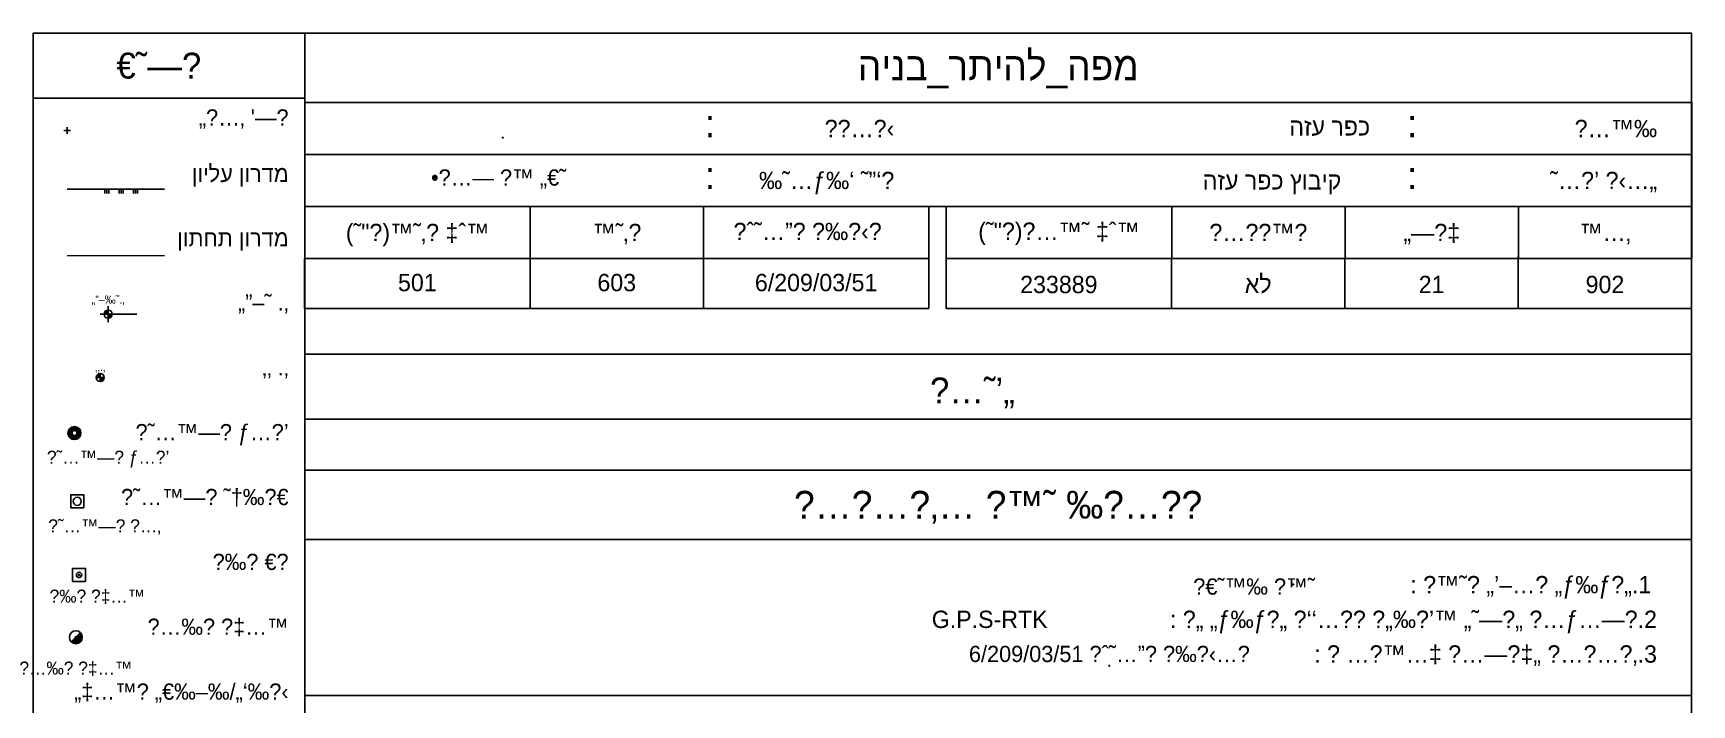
# Model space of a CAD drawing. Extents: x 155532 to 155646, y 598913 to 599004.
# Drawn here: x 155595.1 to 155646.3, y 598983.1 to 599003.8 of the extents above; entities that cross this region are included whole.
import ezdxf
from ezdxf.enums import TextEntityAlignment as Align

# ---------------------------------------------------------------- set-up
doc = ezdxf.new("R2010")
doc.units = 0
doc.header["$LTSCALE"] = 0.25
doc.layers.get('0').update_dxf_attribs({"linetype": 'CONTINUOUS'})
for name, color, linetype in [('C1692', 7, 'CONTINUOUS'), ('M1280', 7, 'CONTINUOUS'), ('M1502', 15, 'CONTINUOUS'), ('M1510', 4, 'CONTINUOUS'), ('M2220', 1, 'CONTINUOUS'), ('M2221', 1, 'CONTINUOUS'), ('M4001', 6, 'CONTINUOUS'), ('M4010', 220, 'CONTINUOUS'), ('M4615', 170, 'CONTINUOUS'), ('M4804', 220, 'CONTINUOUS'), ('TR_ANOT_L', 7, 'CONTINUOUS')]:
    doc.layers.add(name, color=color, linetype=linetype)
doc.layers.add('M1509', color=30, linetype='CONTINUOUS', lineweight=0)
doc.styles.add('HANIT_TEXT', font='hebtxt')
doc.styles.add('HEBTEXT', font='HEBTXT.SHX')
doc.styles.add('hebtxt', font='hebtxt')

# ---------------------------------------------------------------- blocks, each defined once
blk = doc.blocks.new('C1692')
at = {"color": 255}
blk.add_circle((0, 0), 0.05, dxfattribs=at)
at = {"style": 'hebtxt'}
blk.add_attdef('TEXT', text='', height=2, dxfattribs=at).set_placement((0, 1.5), align=Align.MIDDLE)
blk = doc.blocks.new('M4010_E')
for radius in [0.8, 0.7, 0.6, 0.5, 0.4, 0.3]:
    blk.add_circle((0, 0), radius)
at = {"style": 'HANIT_TEXT'}
blk.add_attdef('NAME', text='', height=1.6, dxfattribs=at).set_placement((0, 0.5), align=Align.BOTTOM_CENTER)
for tag, p in [('HEIGHT', (0, -1)), ('MARK', (0, -3))]:
    blk.add_attdef(tag, text='', height=1.6, dxfattribs=at).set_placement(p, align=Align.TOP_CENTER)
at = {"style": 'HANIT_TEXT', "flags": 1}
blk.add_attdef('OWNER', text='', height=1.6, dxfattribs=at).set_placement((0, -5), align=Align.TOP_CENTER)
blk = doc.blocks.new('M4001_E')
blk.add_lwpolyline([(0.8, -0.8), (0.8, 0.8), (-0.8, 0.8), (-0.8, -0.8), (0.8, -0.8)])
blk.add_circle((0, 0), 0.5)
at = {"style": 'HANIT_TEXT'}
blk.add_attdef('NAME', text='', height=1.6, dxfattribs=at).set_placement((0, 0.5), align=Align.BOTTOM_CENTER)
for tag, p in [('HEIGHT', (0, -1)), ('MARK', (0, -3))]:
    blk.add_attdef(tag, text='', height=1.6, dxfattribs=at).set_placement(p, align=Align.TOP_CENTER)
at = {"style": 'HANIT_TEXT', "flags": 1}
blk.add_attdef('OWNER', text='', height=1.6, dxfattribs=at).set_placement((0, -5), align=Align.TOP_CENTER)
blk = doc.blocks.new('M4615_E')
blk.add_lwpolyline([(0, -0.8), (0.8, -0.8), (0.8, 0.8), (-0.8, 0.8), (-0.8, -0.8), (0.8, -0.8)])
for radius in [0.33, 0.08]:
    blk.add_circle((0, 0), radius)
at = {"style": 'HANIT_TEXT'}
blk.add_attdef('NAME', text='', height=1.6, dxfattribs=at).set_placement((0, 0.5), align=Align.BOTTOM_CENTER)
for tag, p in [('HEIGHT', (0, -1)), ('MARK', (0, -3))]:
    blk.add_attdef(tag, text='', height=1.6, dxfattribs=at).set_placement(p, align=Align.TOP_CENTER)
at = {"style": 'HANIT_TEXT', "flags": 1}
blk.add_attdef('OWNER', text='', height=1.6, dxfattribs=at).set_placement((0, -5), align=Align.TOP_CENTER)
blk = doc.blocks.new('M4804_E')
for points in [[(-0.57, -0.57), (0.57, 0.57)], [(-0.49, -0.64), (0.64, 0.49)], [(-0.41, -0.69), (0.69, 0.41)], [(-0.31, -0.74), (0.74, 0.31)], [(-0.21, -0.77), (0.77, 0.21)], [(-0.09, -0.8), (0.8, 0.09)], [(0.05, -0.8), (0.8, -0.05)], [(0.22, -0.77), (0.77, -0.22)]]:
    blk.add_lwpolyline(points)
for radius in [0.8, 0.08]:
    blk.add_circle((0, 0), radius)
at = {"style": 'HANIT_TEXT'}
blk.add_attdef('NAME', text='', height=1.6, dxfattribs=at).set_placement((0, 0.5), align=Align.BOTTOM_CENTER)
blk.add_attdef('IL', text='', height=1.6, dxfattribs=at).set_placement((-1, 0), align=Align.MIDDLE_RIGHT)
blk.add_attdef('TL', text='', height=1.6, dxfattribs=at).set_placement((1, 0), align=Align.MIDDLE_LEFT)
for tag, p in [('HEIGHT', (0, -1)), ('MARK', (0, -3))]:
    blk.add_attdef(tag, text='', height=1.6, dxfattribs=at).set_placement(p, align=Align.TOP_CENTER)
at = {"style": 'HANIT_TEXT', "flags": 1}
blk.add_attdef('OWNER', text='', height=1.6, dxfattribs=at).set_placement((0, -5), align=Align.TOP_CENTER)
blk = doc.blocks.new('M2220_E')
for p, q in [((0, 0.1), (-0.49, 0.1)), ((0, 0.2), (-0.46, 0.2)), ((0, 0.3), (-0.4, 0.3)), ((0, 0.4), (-0.3, 0.4)), ((0, -0.1), (0.49, -0.1)), ((0, -0.2), (0.46, -0.2)), ((0, -0.3), (0.4, -0.3)), ((0, -0.4), (0.3, -0.4))]:
    blk.add_line(p, q)
for points in [[(0, 0), (-1, 0)], [(0, 1), (0, -1)], [(0, 0), (3.53, 0)]]:
    blk.add_lwpolyline(points)
blk.add_circle((0, 0), 0.5)
at = {"style": 'hebtxt'}
blk.add_attdef('MARK', text='', height=1, dxfattribs=at).set_placement((0, 1), align=Align.BOTTOM_CENTER)
blk.add_attdef('HEIGHT', text='', height=1, dxfattribs=at).set_placement((3.62, 1), align=Align.TOP_CENTER)
blk = doc.blocks.new('M2221_E')
for p, q in [((0, 0.1), (-0.49, 0.1)), ((0, 0.2), (-0.46, 0.2)), ((0, 0.3), (-0.4, 0.3)), ((0, 0.4), (-0.3, 0.4)), ((0, -0.1), (0.49, -0.1)), ((0, -0.2), (0.46, -0.2)), ((0, -0.3), (0.4, -0.3)), ((0, -0.4), (0.3, -0.4))]:
    blk.add_line(p, q)
for points in [[(0, 0), (-0.5, 0)], [(0, 0.5), (0, -0.5)], [(0, 0), (0.5, 0)]]:
    blk.add_lwpolyline(points)
blk.add_circle((0, 0), 0.5)
at = {"style": 'hebtxt'}
blk.add_attdef('MARK', text='', height=1, dxfattribs=at).set_placement((0, 0.5), align=Align.BOTTOM_CENTER)
blk.add_attdef('OH', text='', height=1, dxfattribs=at).set_placement((1, 0), align=Align.MIDDLE_LEFT)
blk = doc.blocks.new('M1510_G')
at = {"color": 17}
for points in [[(-0.25, 0), (-0.25, 0.5)], [(0, 0), (0, 0.5)], [(0.25, 0), (0.25, 0.5)]]:
    blk.add_lwpolyline(points, dxfattribs=at)
blk = doc.blocks.new('AREA_TBL_ROW')
for points in [[(-40, -1.445), (-40, 0)], [(-40, 0), (-33.5, 0), (-28.5, 0), (-22, 0)], [(-33.5, 0), (-33.5, -1.445)], [(-28.5, 0), (-28.5, -1.445)], [(-22, 0), (-22, -1.445)], [(-21.5, -1.445), (-21.5, 0)], [(-21.5, 0), (-15, 0), (-10, 0), (-5, 0), (0, 0)], [(-15, -1.445), (-15, 0)], [(-10, -1.445), (-10, 0)], [(-5, -1.445), (-5, 0.055)], [(0, 0), (0, -1.445)], [(-40, -1.445), (-33.5, -1.445), (-28.5, -1.445), (-22, -1.445)], [(-21.5, -1.445), (-15, -1.445), (-10, -1.445), (-5, -1.445), (0, -1.445)]]:
    blk.add_lwpolyline(points)
at = {"style": 'HEBTEXT'}
for tag, p in [('AREA', (-36.75, -0.945)), ('MIGRASH', (-31, -0.945)), ('FILE', (-25.25, -0.945)), ('LEGAL_AREA', (-18.25, -1)), ('FULL', (-12.5, -1)), ('PARCEL', (-7.5, -1)), ('GUSH', (-2.5, -1))]:
    blk.add_attdef(tag, text='', height=0.5, dxfattribs=at).set_placement(p, align=Align.CENTER)

msp = doc.modelspace()

# ---------------------------------------------------------------- linework, layer by layer
msp.add_lwpolyline([(155646.267, 598991.917), (155603.512, 598991.917), (155603.512, 598993.917), (155646.267, 598993.917), (155646.267, 598991.917)])
at = {"layer": 'M1280'}
for p, q in [((155603.507, 598990.344), (155646.267, 598990.344)), ((155646.265, 598988.206), (155603.507, 598988.206)), ((155603.512, 598985.014), (155603.512, 598987.152)), ((155646.265, 598983.395), (155603.507, 598983.395))]:
    msp.add_line(p, q, dxfattribs=at)
for points in [[(155603.512, 598912.965), (155603.512, 599003.817), (155595.137, 599003.817), (155595.136, 598928.739)], [(155646.27, 599001.679), (155603.51, 599001.679), (155603.51, 599003.817), (155646.267, 599003.817), (155646.267, 598912.965)], [(155603.512, 599001.817), (155595.137, 599001.817)], [(155610.461, 598996.869), (155610.461, 598998.472)], [(155615.806, 598996.869), (155615.806, 598998.472)], [(155622.754, 598996.869), (155622.754, 598998.472)], [(155623.289, 598996.869), (155623.289, 598998.472)], [(155630.237, 598996.869), (155630.237, 598998.472)], [(155635.582, 598996.869), (155635.582, 598998.472)], [(155640.927, 598996.869), (155640.927, 598998.472)], [(155646.27, 598998.472), (155646.27, 598996.869)], [(155603.512, 598996.869), (155610.461, 598996.869), (155615.806, 598996.869), (155622.754, 598996.869)], [(155623.289, 598996.869), (155630.237, 598996.869), (155635.582, 598996.869), (155640.927, 598996.869), (155646.272, 598996.869)]]:
    msp.add_lwpolyline(points, dxfattribs=at)
for points in [[(155646.27, 599000.076), (155646.27, 599001.679), (155603.512, 599001.679), (155603.512, 599000.076)], [(155646.27, 598998.472), (155646.27, 599000.076), (155603.512, 599000.076), (155603.512, 598998.472)]]:
    msp.add_lwpolyline(points, close=True, dxfattribs=at)
at = {"layer": 'M1280', "color": 14}
msp.add_lwpolyline([(155603.512, 598996.869), (155603.512, 598998.472)], dxfattribs=at)
at = {"layer": 'M1502'}
for points in [[(155596.084, 599000.817), (155596.284, 599000.817)], [(155596.184, 599000.917), (155596.184, 599000.717)]]:
    msp.add_lwpolyline(points, dxfattribs=at)
at = {"layer": 'M1509'}
msp.add_lwpolyline([(155599.184, 598996.947), (155596.184, 598996.947)], dxfattribs=at)
at = {"layer": 'M1510'}
msp.add_lwpolyline([(155599.184, 598999.002), (155596.184, 598999.002)], dxfattribs=at)

# ---------------------------------------------------------------- block references
at = {"layer": 'C1692', "xscale": 0.25, "yscale": 0.25, "zscale": 0.25}
msp.add_blockref('C1692', (155628.316, 598984.31), dxfattribs=at).add_auto_attribs({'TEXT': '6/209/03/51 \x9aˆ˜…”\x8e \x9a‰\x90‹…\x9a'})
at = {"layer": 'M1280'}
ref = msp.add_blockref('AREA_TBL_ROW', (155646.267, 598996.869), dxfattribs=dict(at, xscale=1.068999999999999, yscale=1.068999999999999, zscale=1.068999999999999))
ref.add_attrib('GUSH', '902', dxfattribs={"layer": '0', "color": 7, "height": 0.5345, "style": 'HEBTEXT'}).set_placement((155643.595, 598995.8), align=Align.CENTER)
ref.add_attrib('PARCEL', '21', dxfattribs={"layer": '0', "color": 7, "height": 0.5345, "style": 'HEBTEXT'}).set_placement((155638.25, 598995.8), align=Align.CENTER)
ref.add_attrib('FULL', 'אל', dxfattribs={"layer": '0', "color": 7, "height": 0.5345, "style": 'HEBTEXT'}).set_placement((155632.905, 598995.8), align=Align.CENTER)
ref.add_attrib('LEGAL_AREA', '233889', dxfattribs={"layer": '0', "color": 7, "height": 0.5345, "style": 'HEBTEXT'}).set_placement((155626.758, 598995.8), align=Align.CENTER)
ref.add_attrib('MIGRASH', '603', dxfattribs={"layer": '0', "color": 7, "height": 0.5345, "style": 'HEBTEXT'}).set_placement((155613.128, 598995.859), align=Align.CENTER)
ref.add_attrib('AREA', '501', dxfattribs={"layer": '0', "color": 7, "height": 0.5345, "style": 'HEBTEXT'}).set_placement((155606.981, 598995.859), align=Align.CENTER)
ref.add_attrib('FILE', '6/209/03/51', dxfattribs={"layer": '0', "color": 7, "height": 0.5345, "style": 'HEBTEXT'}).set_placement((155619.275, 598995.859), align=Align.CENTER)
ref = msp.add_blockref('C1692', (155633.98, 598986.818), dxfattribs=dict(at, xscale=0.25, yscale=0.25, zscale=0.25))
ref.add_attrib('TEXT', '\x8c€˜™‰ \x9a™˜', dxfattribs={"layer": '0', "height": 0.5, "style": 'hebtxt'}).set_placement((155632.778, 598986.76), align=Align.MIDDLE)
at = {"layer": 'M1510', "xscale": 0.25, "yscale": 0.25, "zscale": 0.25, "rotation": 180}
for p in [(155597.407, 598999.002), (155597.851, 598999.002), (155598.295, 598999.002)]:
    msp.add_blockref('M1510_G', p, dxfattribs=at)
at = {"layer": 'M2220', "xscale": 0.25, "yscale": 0.25, "zscale": 0.25}
msp.add_blockref('M2220_E', (155597.449, 598995.152), dxfattribs=at).add_auto_attribs({'MARK': '„”–‰˜.‚'})
at = {"layer": 'M2221', "xscale": 0.25, "yscale": 0.25, "zscale": 0.25}
msp.add_blockref('M2221_E', (155597.204, 598993.197), dxfattribs=at).add_auto_attribs({'MARK': '‚‚.‚'})
at = {"layer": 'M4001'}
ref = msp.add_blockref('M4001_E', (155596.496, 598989.381), dxfattribs=dict(at, xscale=0.25, yscale=0.25, zscale=0.25))
ref.add_attrib('MARK', '\x9a˜…™—\x9a \x81…‚', dxfattribs={"layer": '0', "height": 0.4, "style": 'HANIT_TEXT'}).set_placement((155597.342, 598988.824), align=Align.TOP_CENTER)
at = {"layer": 'M4010'}
ref = msp.add_blockref('M4010_E', (155596.41, 598991.485), dxfattribs=dict(at, xscale=0.25, yscale=0.25, zscale=0.25))
ref.add_attrib('MARK', '\x9a˜…™—\x9a ƒ…\x8e’', dxfattribs={"layer": '0', "height": 0.4, "style": 'HANIT_TEXT'}).set_placement((155597.448, 598990.94), align=Align.TOP_CENTER)
at = {"layer": 'M4615'}
ref = msp.add_blockref('M4615_E', (155596.551, 598987.111), dxfattribs=dict(at, xscale=0.25, yscale=0.25, zscale=0.25))
ref.add_attrib('MARK', '\x8d‰\x8e \x9a‡…™', dxfattribs={"layer": '0', "height": 0.4, "style": 'HANIT_TEXT'}).set_placement((155597.115, 598986.656), align=Align.TOP_CENTER)
at = {"layer": 'M4804', "xscale": 0.25, "yscale": 0.25, "zscale": 0.25}
msp.add_blockref('M4804_E', (155596.453, 598985.188), dxfattribs=at).add_auto_attribs({'MARK': '\x81…‰\x81 \x9a‡…™'})
at = {"layer": 'TR_ANOT_L'}
ref = msp.add_blockref('C1692', (155609.614, 599000.594), dxfattribs=dict(at, xscale=0.25, yscale=0.25, zscale=0.25))
ref.add_attrib('TEXT', '•\x81…— \x8d™ „€˜', dxfattribs={"layer": '0', "height": 0.5, "style": 'hebtxt'}).set_placement((155609.489, 598999.33), align=Align.MIDDLE)

# ---------------------------------------------------------------- texts
at = {"style": 'HEBTEXT'}
msp.add_text('\x9a…˜’„', height=0.8, dxfattribs=at).set_placement((155624.093, 598992.798), align=Align.MIDDLE_CENTER)
at = {"layer": 'M1280', "style": 'HEBTEXT'}
msp.add_text('€˜—\x8e', height=0.8, dxfattribs=at).set_placement((155599.012, 599002.817), align=Align.MIDDLE_CENTER)
for s, p in [("„\x81…‚ '—\x90", (155603.012, 599000.817)), ('ןוילע ןורדמ', (155603.012, 598999.074)), ('ןותחת ןורדמ', (155603.012, 598997.092)), ('„”–˜ .‚', (155603.012, 598995.113)), ('‚‚ .‚', (155603.012, 598993.113)), ('\x9a˜…™—\x9a ƒ…\x8e’', (155603.012, 598991.113)), ('\x9a˜…™—\x9a ˜†‰\x81€', (155603.012, 598989.113)), ('\x8d‰\x8e €\x9a', (155603.012, 598987.113)), ('\x81…‰\x81 \x9a‡…™', (155603.012, 598985.113)), (' „‡…™\x8e „€‰–‰/„‘‰\x90‹', (155603.012, 598983.113))]:
    msp.add_text(s, height=0.5, dxfattribs=at).set_placement(p, align=Align.BOTTOM_RIGHT)
for s, height, p in [(':', 0.855, (155616.162, 599000.61)), ('\x9a\x81…\x9a‹', 0.5345, (155621.685, 599000.61)), ('הזע רפכ', 0.5345, (155636.355, 599000.66)), (':', 0.855, (155637.81, 599000.61)), ('\x81…™‰', 0.5345, (155645.203, 599000.61)), (':', 0.855, (155616.162, 598999.007)), ('‰˜…ƒ‰‘ ˜”‘\x8e', 0.5345, (155621.685, 598999.007)), (':', 0.855, (155637.81, 598999.007)), ('˜…\x81’ \x8f‹…„', 0.5345, (155645.203, 598999.007)), ('הזע רפכ ץוביק', 0.5345, (155635.466, 598998.995))]:
    msp.add_text(s, height=height, dxfattribs=at).set_placement(p, align=Align.RIGHT)
for s, p in [('(˜"\x8e)™˜‚\x8e ‡ˆ™', (155606.987, 598997.403)), ('™˜‚\x8e', (155613.133, 598997.403)), ('\x9aˆ˜…”\x8e \x9a‰\x90‹\x9a', (155619.013, 598997.434)), ('(˜"\x8e)\x8d…™˜ ‡ˆ™', (155626.763, 598997.443)), ('„—\x8c‡', (155638.255, 598997.403)), ('\x9a…\x8e\x8c™\x81', (155632.91, 598997.403)), ('™…‚', (155643.6, 598997.403))]:
    msp.add_text(s, height=0.5345, dxfattribs=at).set_placement(p, align=Align.CENTER)
at = {"layer": 'M1280', "color": 7, "style": 'HEBTEXT'}
msp.add_text('\x9a…\x8c…\x81‚… \x9a™˜ ‰\x90…\x9a\x90', height=0.8552, dxfattribs=at).set_placement((155624.887, 598989.275), align=Align.MIDDLE_CENTER)
at = {"layer": 'M1280', "color": 0, "style": 'HEBTEXT'}
for s, p in [(' : \x9a™˜\x81 „’–…\x81 „ƒ‰ƒ\x8e„.1', (155645.022, 598986.543)), (': \x8f„ „ƒ‰ƒ\x8e„ \x9a‘‘…\x81\x8e \x8f„‰\x8c’™ „˜—\x81„ \x9a…ƒ…—\x90.2', (155645.198, 598985.474)), (': \x8e …\x81™…‡ \x9a…—\x8c‡„ \x9a…\x8c…\x81‚.3', (155645.198, 598984.405))]:
    msp.add_text(s, height=0.5345, dxfattribs=at).set_placement(p, align=Align.RIGHT)
at = {"layer": 'M1280', "style": 'HEBTEXT'}
msp.add_attdef('הינב_רתיהל_הפמ', text='„‰\x90\x81 ˜\x9a‰„\x8c „”\x8e', height=0.8552, dxfattribs=at).set_placement((155624.892, 599002.748), align=Align.MIDDLE)
at = {"layer": 'M1280', "color": 0, "style": 'HEBTEXT'}
msp.add_attdef('G.P.S-RTK', text='', height=0.534, dxfattribs=at).set_placement((155626.411, 598985.474), align=Align.RIGHT)

doc.saveas('drawing.dxf')
